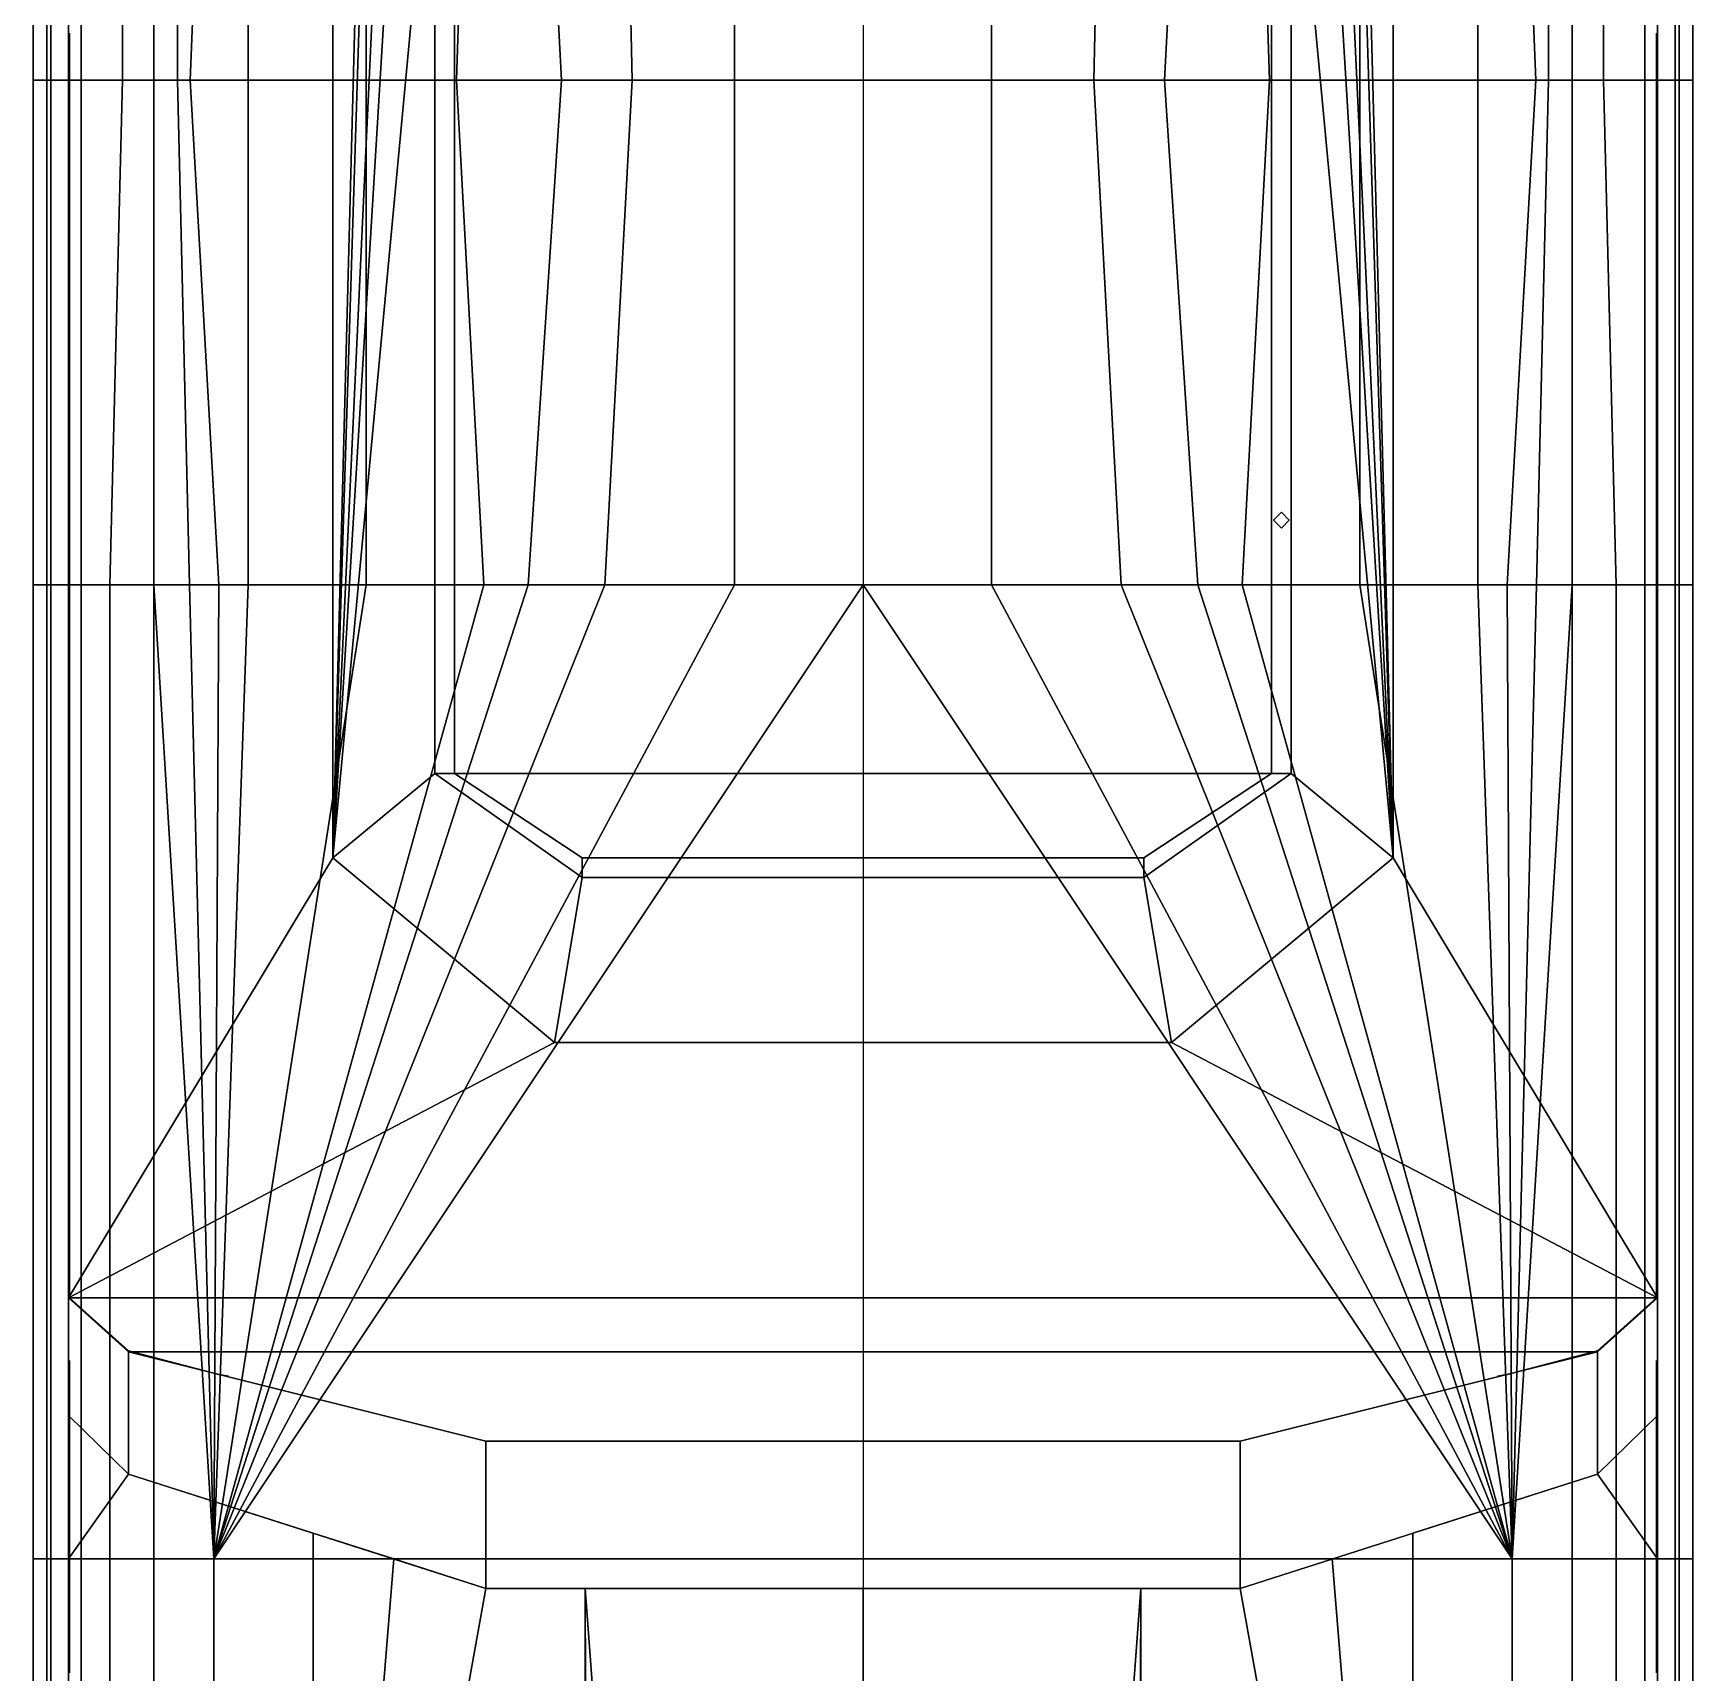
# Model space of a CAD drawing. Header units: millimetres. Extents: x -4.2 to 4.2, y -36 to 51.8.
# Drawn here: x -4.23 to 4.23, y 9.65 to 18 of the extents above; entities that cross this region are included whole.
import ezdxf

# ---------------------------------------------------------------- set-up
doc = ezdxf.new("R2010")
doc.units = ezdxf.units.MM
for name, color, linetype in [('h2', 7, 'Continuous'), ('railings', 6, 'Continuous'), ('superstructure', 3, 'Continuous')]:
    doc.layers.add(name, color=color, linetype=linetype)

msp = doc.modelspace()

# ---------------------------------------------------------------- linework, layer by layer
for points in [[(-4.225, 20.24, 2.885), (-4.225, 20.24, -0.21), (-4.225, 17.76, -0.21), (-4.225, 17.76, 2.885)], [(-4.155, 20.24, 2.965), (-4.225, 20.24, 2.885), (-4.225, 17.76, 2.885), (-4.155, 17.76, 2.965)], [(-4.045, 20.24, 2.99), (-4.155, 20.24, 2.965), (-4.155, 17.76, 2.965), (-4.045, 17.76, 2.99)], [(-4.225, 17.76, 2.885), (-4.225, 17.76, -0.21), (-4.225, 15.19, -0.21), (-4.225, 15.19, 2.885)], [(-4.155, 17.76, 2.965), (-4.225, 17.76, 2.885), (-4.225, 15.19, 2.885), (-4.155, 15.19, 2.965)], [(-4.045, 17.76, 2.99), (-4.155, 17.76, 2.965), (-4.155, 15.19, 2.965), (-4.045, 15.19, 2.99)], [(-4.225, 15.19, 2.885), (-4.225, 15.19, -0.21), (-4.225, 10.23, -0.21), (-4.225, 10.23, 2.885)], [(-4.155, 15.19, 2.965), (-4.225, 15.19, 2.885), (-4.225, 10.23, 2.885), (-4.155, 10.23, 2.965)], [(-4.045, 15.19, 2.99), (-4.155, 15.19, 2.965), (-4.155, 10.23, 2.965), (-4.045, 10.23, 2.99)], [(-4.225, 10.23, 2.885), (-4.225, 10.23, -0.21), (-4.225, 5.19, -0.21), (-4.225, 5.19, 2.885)], [(-4.155, 10.23, 2.965), (-4.225, 10.23, 2.885), (-4.225, 5.19, 2.885), (-4.155, 5.19, 2.965)], [(-4.045, 10.23, 2.99), (-4.155, 10.23, 2.965), (-4.155, 5.19, 2.965), (-4.045, 5.19, 2.99)]]:
    msp.add_3dface(points)
at = {"color": 1}
for points in [[(-4.225, 20.24, -0.21), (-4.225, 20.24, -0.74), (-4.225, 17.76, -0.99), (-4.225, 17.76, -0.21)], [(-4.225, 20.24, -0.74), (-4.135, 20.24, -1.1), (-4.135, 17.76, -1.255), (-4.225, 17.76, -0.99)], [(-4.135, 20.24, -1.1), (-3.98, 20.24, -1.345), (-3.98, 17.76, -1.47), (-4.135, 17.76, -1.255)], [(-3.98, 20.24, -1.345), (-3.77, 20.24, -1.535), (-3.77, 17.76, -1.665), (-3.98, 17.76, -1.47)], [(-3.77, 20.24, -1.535), (-3.61, 20.24, -1.615), (-3.61, 17.76, -1.74), (-3.77, 17.76, -1.665)], [(-3.61, 20.24, -1.615), (-3.49, 20.24, -1.65), (-3.49, 17.76, -1.77), (-3.61, 17.76, -1.74)], [(-3.425, 17.76, -1.77), (-3.49, 17.76, -1.77), (-3.49, 20.24, -1.65), (-3.325, 20.24, -1.65)], [(-3.13, 17.76, -1.72), (-3.425, 17.76, -1.77), (-3.325, 20.24, -1.65), (-3.13, 20.24, -1.595)], [(-2.53, 17.76, -1.64), (-3.13, 17.76, -1.72), (-3.13, 20.24, -1.595), (-2.53, 20.24, -1.435)], [(-2.07, 17.76, -1.595), (-2.53, 17.76, -1.64), (-2.53, 20.24, -1.435), (-1.99, 20.24, -1.37)], [(-1.535, 17.76, -1.595), (-2.07, 17.76, -1.595), (-1.99, 20.24, -1.37), (-1.665, 20.24, -1.37)], [(-1.175, 17.76, -1.655), (-1.535, 17.76, -1.595), (-1.665, 20.24, -1.37), (-1.23, 20.24, -1.44)], [(-0.655, 17.76, -1.76), (-1.175, 17.76, -1.655), (-1.23, 20.24, -1.44), (-0.655, 20.24, -1.645)], [(0, 17.76, -1.98), (-0.655, 17.76, -1.76), (-0.655, 20.24, -1.645), (0, 20.24, -1.98)], [(-4.225, 17.76, -0.21), (-4.225, 17.76, -0.99), (-4.225, 15.19, -1.15), (-4.225, 15.19, -0.21)], [(-4.225, 17.76, -0.99), (-4.135, 17.76, -1.255), (-4.135, 15.19, -1.375), (-4.225, 15.19, -1.15)], [(-4.135, 17.76, -1.255), (-3.98, 17.76, -1.47), (-3.98, 15.19, -1.59), (-4.135, 15.19, -1.375)], [(-3.98, 17.76, -1.47), (-3.77, 17.76, -1.665), (-3.835, 15.19, -1.72), (-3.98, 15.19, -1.59)], [(-3.77, 17.76, -1.665), (-3.61, 17.76, -1.74), (-3.61, 15.19, -1.845), (-3.835, 15.19, -1.72)], [(-3.61, 17.76, -1.74), (-3.49, 17.76, -1.77), (-3.43, 15.19, -1.88), (-3.61, 15.19, -1.845)], [(-3.28, 15.19, -1.88), (-3.43, 15.19, -1.88), (-3.49, 17.76, -1.77), (-3.425, 17.76, -1.77)], [(-3.13, 15.19, -1.86), (-3.28, 15.19, -1.88), (-3.425, 17.76, -1.77), (-3.13, 17.76, -1.72)], [(-2.53, 15.19, -1.815), (-3.13, 15.19, -1.86), (-3.13, 17.76, -1.72), (-2.53, 17.76, -1.64)], [(-1.93, 15.19, -1.795), (-2.53, 15.19, -1.815), (-2.53, 17.76, -1.64), (-2.07, 17.76, -1.595)], [(-1.705, 15.19, -1.795), (-1.93, 15.19, -1.795), (-2.07, 17.76, -1.595), (-1.535, 17.76, -1.595)], [(-1.315, 15.19, -1.815), (-1.705, 15.19, -1.795), (-1.535, 17.76, -1.595), (-1.175, 17.76, -1.655)], [(-0.655, 15.19, -1.875), (-1.315, 15.19, -1.815), (-1.175, 17.76, -1.655), (-0.655, 17.76, -1.76)], [(0, 15.19, -1.98), (-0.655, 15.19, -1.875), (-0.655, 17.76, -1.76), (0, 17.76, -1.98)], [(-4.225, 15.19, -0.21), (-4.225, 15.19, -1.15), (-4.225, 10.23, -1.22), (-4.225, 10.23, -0.21)], [(-4.225, 15.19, -1.15), (-4.135, 15.19, -1.375), (-4.135, 10.23, -1.435), (-4.225, 10.23, -1.22)], [(-4.135, 15.19, -1.375), (-3.98, 15.19, -1.59), (-3.98, 10.23, -1.655), (-4.135, 10.23, -1.435)], [(-3.98, 15.19, -1.59), (-3.835, 15.19, -1.72), (-3.835, 10.23, -1.78), (-3.98, 10.23, -1.655)], [(-3.835, 15.19, -1.72), (-3.61, 15.19, -1.845), (-3.61, 10.23, -1.895), (-3.835, 10.23, -1.78)], [(-3.61, 15.19, -1.845), (-3.61, 15.19, -1.845), (-3.305, 10.23, -1.95), (-3.61, 10.23, -1.895)], [(-3.61, 15.19, -1.845), (-3.61, 15.19, -1.845), (-3.43, 15.19, -1.88), (-3.305, 10.23, -1.95)], [(-3.43, 15.19, -1.88), (-3.43, 15.19, -1.88), (-3.28, 15.19, -1.88), (-3.305, 10.23, -1.95)], [(0, 10.23, -1.99), (-3.305, 10.23, -1.95), (0, 15.19, -1.98)], [(-0.655, 15.19, -1.875), (-0.655, 15.19, -1.875), (0, 15.19, -1.98), (-3.305, 10.23, -1.95)], [(-1.315, 15.19, -1.815), (-1.315, 15.19, -1.815), (-0.655, 15.19, -1.875), (-3.305, 10.23, -1.95)], [(-1.705, 15.19, -1.795), (-1.705, 15.19, -1.795), (-1.315, 15.19, -1.815), (-3.305, 10.23, -1.95)], [(-1.93, 15.19, -1.795), (-1.93, 15.19, -1.795), (-1.705, 15.19, -1.795), (-3.305, 10.23, -1.95)], [(-2.53, 15.19, -1.815), (-2.53, 15.19, -1.815), (-1.93, 15.19, -1.795), (-3.305, 10.23, -1.95)], [(-3.13, 15.19, -1.86), (-3.13, 15.19, -1.86), (-2.53, 15.19, -1.815), (-3.305, 10.23, -1.95)], [(-3.28, 15.19, -1.88), (-3.28, 15.19, -1.88), (-3.13, 15.19, -1.86), (-3.305, 10.23, -1.95)], [(-4.225, 10.23, -1.22), (-4.135, 10.23, -1.435), (-4.135, 5.19, -1.435), (-4.225, 5.19, -1.22)], [(-4.225, 10.23, -0.21), (-4.225, 10.23, -1.22), (-4.225, 5.19, -1.22), (-4.225, 5.19, -0.21)], [(-4.135, 10.23, -1.435), (-3.98, 10.23, -1.655), (-3.98, 5.19, -1.655), (-4.135, 5.19, -1.435)], [(-3.98, 10.23, -1.655), (-3.835, 10.23, -1.78), (-3.835, 5.19, -1.78), (-3.98, 5.19, -1.655)], [(-3.835, 10.23, -1.78), (-3.61, 10.23, -1.895), (-3.61, 5.19, -1.895), (-3.835, 5.19, -1.78)], [(-3.61, 10.23, -1.895), (-3.305, 10.23, -1.95), (-3.305, 5.19, -1.95), (-3.61, 5.19, -1.895)], [(0, 5.19, -1.99), (-3.305, 5.19, -1.95), (-3.305, 10.23, -1.95), (0, 10.23, -1.99)]]:
    msp.add_3dface(points, dxfattribs=at)
at = {"color": 2}
for points in [[(-3.74, 10.6624, 3.0059), (-4.045, 10.96, 2.99), (-4.045, 10.23, 2.99)], [(-2.8, 10.3616, 3.055), (-3.74, 10.6624, 3.0059), (-4.045, 10.23, 2.99), (-2.8, 10.23, 3.055)], [(-2.3887, 10.23, 3.0713), (-2.8, 10.3616, 3.055), (-2.8, 10.23, 3.055), (-2.3887, 10.23, 3.0713)], [(-2.8, 10.23, 3.055), (-4.045, 10.23, 2.99), (-4.045, 5.19, 2.99), (-2.8, 5.19, 3.055)], [(-1.92, 10.08, 3.0899), (-2.3887, 10.23, 3.0713), (-2.8, 5.19, 3.055)], [(-2.3887, 10.23, 3.0713), (-2.8, 10.23, 3.055), (-2.8, 5.19, 3.055)], [(-1.415, 10.08, 3.11), (-1.92, 10.08, 3.0899), (-2.8, 5.19, 3.055), (-1.415, 5.19, 3.11)], [(0, 10.08, 3.13), (-1.415, 10.08, 3.11), (-1.1, 5.85, 3.1145), (0, 5.85, 3.13)], [(-1.415, 10.08, 3.11), (-1.415, 10.08, 3.11), (-1.4, 5.55, 3.1102), (-1.1, 5.85, 3.1145)]]:
    msp.add_3dface(points, dxfattribs=at)
at = {"layer": 'h2', "color": 1}
for points in [[(0, 17.76, -1.98), (0.655, 17.76, -1.76), (0.655, 20.24, -1.645), (0, 20.24, -1.98)], [(0.655, 17.76, -1.76), (1.175, 17.76, -1.655), (1.23, 20.24, -1.44), (0.655, 20.24, -1.645)], [(1.175, 17.76, -1.655), (1.535, 17.76, -1.595), (1.665, 20.24, -1.37), (1.23, 20.24, -1.44)], [(1.535, 17.76, -1.595), (2.07, 17.76, -1.595), (1.99, 20.24, -1.37), (1.665, 20.24, -1.37)], [(2.07, 17.76, -1.595), (2.53, 17.76, -1.64), (2.53, 20.24, -1.435), (1.99, 20.24, -1.37)], [(2.53, 17.76, -1.64), (3.13, 17.76, -1.72), (3.13, 20.24, -1.595), (2.53, 20.24, -1.435)], [(3.13, 17.76, -1.72), (3.425, 17.76, -1.77), (3.325, 20.24, -1.65), (3.13, 20.24, -1.595)], [(3.425, 17.76, -1.77), (3.49, 17.76, -1.77), (3.49, 20.24, -1.65), (3.325, 20.24, -1.65)], [(3.61, 20.24, -1.615), (3.49, 20.24, -1.65), (3.49, 17.76, -1.77), (3.61, 17.76, -1.74)], [(3.77, 20.24, -1.535), (3.61, 20.24, -1.615), (3.61, 17.76, -1.74), (3.77, 17.76, -1.665)], [(3.98, 20.24, -1.345), (3.77, 20.24, -1.535), (3.77, 17.76, -1.665), (3.98, 17.76, -1.47)], [(4.135, 20.24, -1.1), (3.98, 20.24, -1.345), (3.98, 17.76, -1.47), (4.135, 17.76, -1.255)], [(4.225, 20.24, -0.74), (4.135, 20.24, -1.1), (4.135, 17.76, -1.255), (4.225, 17.76, -0.99)], [(4.225, 20.24, -0.21), (4.225, 20.24, -0.74), (4.225, 17.76, -0.99), (4.225, 17.76, -0.21)], [(0, 15.19, -1.98), (0.655, 15.19, -1.875), (0.655, 17.76, -1.76), (0, 17.76, -1.98)], [(0.655, 15.19, -1.875), (1.315, 15.19, -1.815), (1.175, 17.76, -1.655), (0.655, 17.76, -1.76)], [(1.315, 15.19, -1.815), (1.705, 15.19, -1.795), (1.535, 17.76, -1.595), (1.175, 17.76, -1.655)], [(1.705, 15.19, -1.795), (1.93, 15.19, -1.795), (2.07, 17.76, -1.595), (1.535, 17.76, -1.595)], [(1.93, 15.19, -1.795), (2.53, 15.19, -1.815), (2.53, 17.76, -1.64), (2.07, 17.76, -1.595)], [(2.53, 15.19, -1.815), (3.13, 15.19, -1.86), (3.13, 17.76, -1.72), (2.53, 17.76, -1.64)], [(3.13, 15.19, -1.86), (3.28, 15.19, -1.88), (3.425, 17.76, -1.77), (3.13, 17.76, -1.72)], [(3.28, 15.19, -1.88), (3.43, 15.19, -1.88), (3.49, 17.76, -1.77), (3.425, 17.76, -1.77)], [(3.61, 17.76, -1.74), (3.49, 17.76, -1.77), (3.43, 15.19, -1.88), (3.61, 15.19, -1.845)], [(3.77, 17.76, -1.665), (3.61, 17.76, -1.74), (3.61, 15.19, -1.845), (3.835, 15.19, -1.72)], [(3.98, 17.76, -1.47), (3.77, 17.76, -1.665), (3.835, 15.19, -1.72), (3.98, 15.19, -1.59)], [(4.135, 17.76, -1.255), (3.98, 17.76, -1.47), (3.98, 15.19, -1.59), (4.135, 15.19, -1.375)], [(4.225, 17.76, -0.99), (4.135, 17.76, -1.255), (4.135, 15.19, -1.375), (4.225, 15.19, -1.15)], [(4.225, 17.76, -0.21), (4.225, 17.76, -0.99), (4.225, 15.19, -1.15), (4.225, 15.19, -0.21)], [(0.655, 15.19, -1.875), (0.655, 15.19, -1.875), (0, 15.19, -1.98), (3.305, 10.23, -1.95)], [(0, 10.23, -1.99), (3.305, 10.23, -1.95), (0, 15.19, -1.98)], [(1.315, 15.19, -1.815), (1.315, 15.19, -1.815), (0.655, 15.19, -1.875), (3.305, 10.23, -1.95)], [(1.705, 15.19, -1.795), (1.705, 15.19, -1.795), (1.315, 15.19, -1.815), (3.305, 10.23, -1.95)], [(1.93, 15.19, -1.795), (1.93, 15.19, -1.795), (1.705, 15.19, -1.795), (3.305, 10.23, -1.95)], [(2.53, 15.19, -1.815), (2.53, 15.19, -1.815), (1.93, 15.19, -1.795), (3.305, 10.23, -1.95)], [(3.13, 15.19, -1.86), (3.13, 15.19, -1.86), (2.53, 15.19, -1.815), (3.305, 10.23, -1.95)], [(3.28, 15.19, -1.88), (3.28, 15.19, -1.88), (3.13, 15.19, -1.86), (3.305, 10.23, -1.95)], [(3.43, 15.19, -1.88), (3.43, 15.19, -1.88), (3.28, 15.19, -1.88), (3.305, 10.23, -1.95)], [(3.61, 15.19, -1.845), (3.61, 15.19, -1.845), (3.43, 15.19, -1.88), (3.305, 10.23, -1.95)], [(3.61, 15.19, -1.845), (3.61, 15.19, -1.845), (3.305, 10.23, -1.95), (3.61, 10.23, -1.895)], [(3.835, 15.19, -1.72), (3.61, 15.19, -1.845), (3.61, 10.23, -1.895), (3.835, 10.23, -1.78)], [(3.98, 15.19, -1.59), (3.835, 15.19, -1.72), (3.835, 10.23, -1.78), (3.98, 10.23, -1.655)], [(4.135, 15.19, -1.375), (3.98, 15.19, -1.59), (3.98, 10.23, -1.655), (4.135, 10.23, -1.435)], [(4.225, 15.19, -1.15), (4.135, 15.19, -1.375), (4.135, 10.23, -1.435), (4.225, 10.23, -1.22)], [(4.225, 15.19, -0.21), (4.225, 15.19, -1.15), (4.225, 10.23, -1.22), (4.225, 10.23, -0.21)], [(0, 5.19, -1.99), (3.305, 5.19, -1.95), (3.305, 10.23, -1.95), (0, 10.23, -1.99)], [(3.61, 10.23, -1.895), (3.305, 10.23, -1.95), (3.305, 5.19, -1.95), (3.61, 5.19, -1.895)], [(3.835, 10.23, -1.78), (3.61, 10.23, -1.895), (3.61, 5.19, -1.895), (3.835, 5.19, -1.78)], [(3.98, 10.23, -1.655), (3.835, 10.23, -1.78), (3.835, 5.19, -1.78), (3.98, 5.19, -1.655)], [(4.135, 10.23, -1.435), (3.98, 10.23, -1.655), (3.98, 5.19, -1.655), (4.135, 5.19, -1.435)], [(4.225, 10.23, -1.22), (4.135, 10.23, -1.435), (4.135, 5.19, -1.435), (4.225, 5.19, -1.22)], [(4.225, 10.23, -0.21), (4.225, 10.23, -1.22), (4.225, 5.19, -1.22), (4.225, 5.19, -0.21)]]:
    msp.add_3dface(points, dxfattribs=at)
at = {"layer": 'h2'}
for points in [[(4.045, 20.24, 2.99), (4.155, 20.24, 2.965), (4.155, 17.76, 2.965), (4.045, 17.76, 2.99)], [(4.155, 20.24, 2.965), (4.225, 20.24, 2.885), (4.225, 17.76, 2.885), (4.155, 17.76, 2.965)], [(4.225, 20.24, 2.885), (4.225, 20.24, -0.21), (4.225, 17.76, -0.21), (4.225, 17.76, 2.885)], [(4.045, 17.76, 2.99), (4.155, 17.76, 2.965), (4.155, 15.19, 2.965), (4.045, 15.19, 2.99)], [(4.155, 17.76, 2.965), (4.225, 17.76, 2.885), (4.225, 15.19, 2.885), (4.155, 15.19, 2.965)], [(4.225, 17.76, 2.885), (4.225, 17.76, -0.21), (4.225, 15.19, -0.21), (4.225, 15.19, 2.885)], [(4.045, 15.19, 2.99), (4.155, 15.19, 2.965), (4.155, 10.23, 2.965), (4.045, 10.23, 2.99)], [(4.155, 15.19, 2.965), (4.225, 15.19, 2.885), (4.225, 10.23, 2.885), (4.155, 10.23, 2.965)], [(4.225, 15.19, 2.885), (4.225, 15.19, -0.21), (4.225, 10.23, -0.21), (4.225, 10.23, 2.885)], [(4.045, 10.23, 2.99), (4.155, 10.23, 2.965), (4.155, 5.19, 2.965), (4.045, 5.19, 2.99)], [(4.155, 10.23, 2.965), (4.225, 10.23, 2.885), (4.225, 5.19, 2.885), (4.155, 5.19, 2.965)], [(4.225, 10.23, 2.885), (4.225, 10.23, -0.21), (4.225, 5.19, -0.21), (4.225, 5.19, 2.885)]]:
    msp.add_3dface(points, dxfattribs=at)
at = {"layer": 'h2', "color": 2}
for points in [[(3.74, 10.6624, 3.0059), (4.045, 10.96, 2.99), (4.045, 10.23, 2.99)], [(2.8, 10.3616, 3.055), (3.74, 10.6624, 3.0059), (4.045, 10.23, 2.99), (2.8, 10.23, 3.055)], [(2.8, 10.3616, 3.055), (2.8, 10.3616, 3.055), (2.8, 10.23, 3.055), (2.3887, 10.23, 3.0713)], [(1.92, 10.08, 3.0899), (2.3887, 10.23, 3.0713), (2.8, 5.19, 3.055)], [(2.3887, 10.23, 3.0713), (2.8, 10.23, 3.055), (2.8, 5.19, 3.055)], [(2.8, 10.23, 3.055), (4.045, 10.23, 2.99), (4.045, 5.19, 2.99), (2.8, 5.19, 3.055)], [(-1.415, 10.08, 3.11), (-1.4, 5.55, 3.1102), (-1.4, 5.19, 3.1102), (-1.415, 5.19, 3.11)], [(0, 10.08, 3.13), (1.415, 10.08, 3.11), (1.1, 5.85, 3.1145), (0, 5.85, 3.13)], [(1.415, 10.08, 3.11), (1.415, 10.08, 3.11), (1.4, 5.55, 3.1102), (1.1, 5.85, 3.1145)], [(1.4, 5.55, 3.1102), (1.415, 10.08, 3.11), (1.415, 5.19, 3.11), (1.4, 5.19, 3.1102)], [(1.415, 10.08, 3.11), (1.92, 10.08, 3.0899), (2.8, 5.19, 3.055), (1.415, 5.19, 3.11)]]:
    msp.add_3dface(points, dxfattribs=at)
at = {"layer": 'railings'}
for points in [[(-4.04, 18, 6.67), (-4.04, 16.42, 6.67), (-4.04, 16.42, 6.63), (-4.04, 18, 6.63)], [(-4.04, 18, 6.67), (-4.04, 16.42, 6.67), (-4.04, 16.42, 6.63), (-4.04, 18, 6.63)], [(-4.04, 18, 6.19), (-4.04, 16.42, 6.19), (-4.04, 16.42, 6.15), (-4.04, 18, 6.15)], [(-4.04, 18, 6.19), (-4.04, 16.42, 6.19), (-4.04, 16.42, 6.15), (-4.04, 18, 6.15)], [(4.04, 18, 6.19), (4.04, 16.42, 6.19), (4.04, 16.42, 6.15), (4.04, 18, 6.15)], [(4.04, 18, 6.19), (4.04, 16.42, 6.19), (4.04, 16.42, 6.15), (4.04, 18, 6.15)], [(4.04, 18, 6.67), (4.04, 16.42, 6.67), (4.04, 16.42, 6.63), (4.04, 18, 6.63)], [(4.04, 18, 6.67), (4.04, 16.42, 6.67), (4.04, 16.42, 6.63), (4.04, 18, 6.63)], [(-4.04, 16.38, 6.67), (-4.04, 16.38, 5.69), (-4.04, 16.42, 5.69), (-4.04, 16.42, 6.67)], [(-4.04, 16.38, 6.67), (-4.04, 16.38, 5.69), (-4.04, 16.42, 5.69), (-4.04, 16.42, 6.67)], [(4.04, 16.38, 6.67), (4.04, 16.38, 5.69), (4.04, 16.42, 5.69), (4.04, 16.42, 6.67)], [(4.04, 16.38, 6.67), (4.04, 16.38, 5.69), (4.04, 16.42, 5.69), (4.04, 16.42, 6.67)], [(-4.04, 16.38, 6.67), (-4.04, 14.98, 6.67), (-4.04, 14.98, 6.63), (-4.04, 16.38, 6.63)], [(-4.04, 16.38, 6.67), (-4.04, 14.98, 6.67), (-4.04, 14.98, 6.63), (-4.04, 16.38, 6.63)], [(-4.04, 16.38, 6.19), (-4.04, 14.98, 6.19), (-4.04, 14.98, 6.15), (-4.04, 16.38, 6.15)], [(-4.04, 16.38, 6.19), (-4.04, 14.98, 6.19), (-4.04, 14.98, 6.15), (-4.04, 16.38, 6.15)], [(4.04, 16.38, 6.19), (4.04, 14.98, 6.19), (4.04, 14.98, 6.15), (4.04, 16.38, 6.15)], [(4.04, 16.38, 6.19), (4.04, 14.98, 6.19), (4.04, 14.98, 6.15), (4.04, 16.38, 6.15)], [(4.04, 16.38, 6.67), (4.04, 14.98, 6.67), (4.04, 14.98, 6.63), (4.04, 16.38, 6.63)], [(4.04, 16.38, 6.67), (4.04, 14.98, 6.67), (4.04, 14.98, 6.63), (4.04, 16.38, 6.63)], [(-4.04, 14.94, 6.67), (-4.04, 14.94, 5.69), (-4.04, 14.98, 5.69), (-4.04, 14.98, 6.67)], [(-4.04, 14.94, 6.67), (-4.04, 14.94, 5.69), (-4.04, 14.98, 5.69), (-4.04, 14.98, 6.67)], [(4.04, 14.94, 6.67), (4.04, 14.94, 5.69), (4.04, 14.98, 5.69), (4.04, 14.98, 6.67)], [(4.04, 14.94, 6.67), (4.04, 14.94, 5.69), (4.04, 14.98, 5.69), (4.04, 14.98, 6.67)], [(-4.04, 14.94, 6.67), (-4.04, 13.39, 6.67), (-4.04, 13.39, 6.63), (-4.04, 14.94, 6.63)], [(-4.04, 14.94, 6.67), (-4.04, 13.39, 6.67), (-4.04, 13.39, 6.63), (-4.04, 14.94, 6.63)], [(-4.04, 14.94, 6.19), (-4.04, 13.39, 6.19), (-4.04, 13.39, 6.15), (-4.04, 14.94, 6.15)], [(-4.04, 14.94, 6.19), (-4.04, 13.39, 6.19), (-4.04, 13.39, 6.15), (-4.04, 14.94, 6.15)], [(4.04, 14.94, 6.19), (4.04, 13.39, 6.19), (4.04, 13.39, 6.15), (4.04, 14.94, 6.15)], [(4.04, 14.94, 6.19), (4.04, 13.39, 6.19), (4.04, 13.39, 6.15), (4.04, 14.94, 6.15)], [(4.04, 14.94, 6.67), (4.04, 13.39, 6.67), (4.04, 13.39, 6.63), (4.04, 14.94, 6.63)], [(4.04, 14.94, 6.67), (4.04, 13.39, 6.67), (4.04, 13.39, 6.63), (4.04, 14.94, 6.63)], [(-4.04, 13.35, 6.67), (-4.04, 13.35, 5.69), (-4.04, 13.39, 5.69), (-4.04, 13.39, 6.67)], [(-4.04, 13.35, 6.67), (-4.04, 13.35, 5.69), (-4.04, 13.39, 5.69), (-4.04, 13.39, 6.67)], [(4.04, 13.35, 6.67), (4.04, 13.35, 5.69), (4.04, 13.39, 5.69), (4.04, 13.39, 6.67)], [(4.04, 13.35, 6.67), (4.04, 13.35, 5.69), (4.04, 13.39, 5.69), (4.04, 13.39, 6.67)], [(-4.04, 13.35, 6.67), (-4.04, 11.87, 6.67), (-4.04, 11.87, 6.63), (-4.04, 13.35, 6.63)], [(-4.04, 13.35, 6.67), (-4.04, 11.87, 6.67), (-4.04, 11.87, 6.63), (-4.04, 13.35, 6.63)], [(-4.04, 13.35, 6.19), (-4.04, 11.87, 6.19), (-4.04, 11.87, 6.15), (-4.04, 13.35, 6.15)], [(-4.04, 13.35, 6.19), (-4.04, 11.87, 6.19), (-4.04, 11.87, 6.15), (-4.04, 13.35, 6.15)], [(4.04, 13.35, 6.19), (4.04, 11.87, 6.19), (4.04, 11.87, 6.15), (4.04, 13.35, 6.15)], [(4.04, 13.35, 6.19), (4.04, 11.87, 6.19), (4.04, 11.87, 6.15), (4.04, 13.35, 6.15)], [(4.04, 13.35, 6.67), (4.04, 11.87, 6.67), (4.04, 11.87, 6.63), (4.04, 13.35, 6.63)], [(4.04, 13.35, 6.67), (4.04, 11.87, 6.67), (4.04, 11.87, 6.63), (4.04, 13.35, 6.63)], [(-4.04, 11.83, 6.67), (-4.04, 11.83, 5.69), (-4.04, 11.87, 5.69), (-4.04, 11.87, 6.67)], [(-4.04, 11.83, 6.67), (-4.04, 11.83, 5.69), (-4.04, 11.87, 5.69), (-4.04, 11.87, 6.67)], [(4.04, 11.83, 6.67), (4.04, 11.83, 5.69), (4.04, 11.87, 5.69), (4.04, 11.87, 6.67)], [(4.04, 11.83, 6.67), (4.04, 11.83, 5.69), (4.04, 11.87, 5.69), (4.04, 11.87, 6.67)], [(-4.04, 11.83, 6.67), (-4.04, 11.56, 6.67), (-4.04, 11.56, 6.63), (-4.04, 11.83, 6.63)], [(-4.04, 11.83, 6.67), (-4.04, 11.56, 6.67), (-4.04, 11.56, 6.63), (-4.04, 11.83, 6.63)], [(-4.04, 11.83, 6.19), (-4.04, 11.56, 6.19), (-4.04, 11.56, 6.15), (-4.04, 11.83, 6.15)], [(-4.04, 11.83, 6.19), (-4.04, 11.56, 6.19), (-4.04, 11.56, 6.15), (-4.04, 11.83, 6.15)], [(4.04, 11.83, 6.19), (4.04, 11.56, 6.19), (4.04, 11.56, 6.15), (4.04, 11.83, 6.15)], [(4.04, 11.83, 6.19), (4.04, 11.56, 6.19), (4.04, 11.56, 6.15), (4.04, 11.83, 6.15)], [(4.04, 11.83, 6.67), (4.04, 11.56, 6.67), (4.04, 11.56, 6.63), (4.04, 11.83, 6.63)], [(4.04, 11.83, 6.67), (4.04, 11.56, 6.67), (4.04, 11.56, 6.63), (4.04, 11.83, 6.63)], [(-4.04, 11.56, 6.67), (-3.74, 11.29, 6.67), (-3.74, 11.29, 6.63), (-4.04, 11.56, 6.63)], [(-4.04, 11.56, 6.67), (-3.74, 11.29, 6.67), (-3.74, 11.29, 6.63), (-4.04, 11.56, 6.63)], [(-4.04, 11.56, 6.19), (-3.74, 11.29, 6.19), (-3.74, 11.29, 6.15), (-4.04, 11.56, 6.15)], [(-4.04, 11.56, 6.19), (-3.74, 11.29, 6.19), (-3.74, 11.29, 6.15), (-4.04, 11.56, 6.15)], [(4.04, 11.56, 6.19), (3.74, 11.29, 6.19), (3.74, 11.29, 6.15), (4.04, 11.56, 6.15)], [(4.04, 11.56, 6.19), (3.74, 11.29, 6.19), (3.74, 11.29, 6.15), (4.04, 11.56, 6.15)], [(4.04, 11.56, 6.67), (3.74, 11.29, 6.67), (3.74, 11.29, 6.63), (4.04, 11.56, 6.63)], [(4.04, 11.56, 6.67), (3.74, 11.29, 6.67), (3.74, 11.29, 6.63), (4.04, 11.56, 6.63)], [(-4.04, 11.24, 4.3), (-4.04, 9.65, 4.3), (-4.04, 9.65, 4.26), (-4.04, 11.24, 4.26)], [(-4.04, 11.24, 4.3), (-4.04, 9.65, 4.3), (-4.04, 9.65, 4.26), (-4.04, 11.24, 4.26)], [(-4.04, 11.24, 3.71), (-4.04, 9.65, 3.71), (-4.04, 9.65, 3.67), (-4.04, 11.24, 3.67)], [(-4.04, 11.24, 3.71), (-4.04, 9.65, 3.71), (-4.04, 9.65, 3.67), (-4.04, 11.24, 3.67)], [(-3.74, 11.29, 6.67), (-3.28, 11.17, 6.67), (-3.28, 11.17, 6.63), (-3.74, 11.29, 6.63)], [(-3.74, 11.29, 6.67), (-3.28, 11.17, 6.67), (-3.28, 11.17, 6.63), (-3.74, 11.29, 6.63)], [(-3.74, 11.29, 6.19), (-3.28, 11.17, 6.19), (-3.28, 11.17, 6.15), (-3.74, 11.29, 6.15)], [(-3.74, 11.29, 6.19), (-3.28, 11.17, 6.19), (-3.28, 11.17, 6.15), (-3.74, 11.29, 6.15)], [(3.74, 11.29, 6.19), (3.28, 11.17, 6.19), (3.28, 11.17, 6.15), (3.74, 11.29, 6.15)], [(3.74, 11.29, 6.19), (3.28, 11.17, 6.19), (3.28, 11.17, 6.15), (3.74, 11.29, 6.15)], [(3.74, 11.29, 6.67), (3.28, 11.17, 6.67), (3.28, 11.17, 6.63), (3.74, 11.29, 6.63)], [(3.74, 11.29, 6.67), (3.28, 11.17, 6.67), (3.28, 11.17, 6.63), (3.74, 11.29, 6.63)], [(4.04, 11.24, 3.71), (4.04, 9.65, 3.71), (4.04, 9.65, 3.67), (4.04, 11.24, 3.67)], [(4.04, 11.24, 3.71), (4.04, 9.65, 3.71), (4.04, 9.65, 3.67), (4.04, 11.24, 3.67)], [(4.04, 11.24, 4.3), (4.04, 9.65, 4.3), (4.04, 9.65, 4.26), (4.04, 11.24, 4.26)], [(4.04, 11.24, 4.3), (4.04, 9.65, 4.3), (4.04, 9.65, 4.26), (4.04, 11.24, 4.26)], [(-3.23, 11.16, 6.67), (-3.23, 11.16, 5.69), (-3.28, 11.17, 5.69), (-3.28, 11.17, 6.67)], [(-3.23, 11.16, 6.67), (-3.23, 11.16, 5.69), (-3.28, 11.17, 5.69), (-3.28, 11.17, 6.67)], [(3.23, 11.16, 6.67), (3.23, 11.16, 5.69), (3.28, 11.17, 5.69), (3.28, 11.17, 6.67)], [(3.23, 11.16, 6.67), (3.23, 11.16, 5.69), (3.28, 11.17, 5.69), (3.28, 11.17, 6.67)], [(-1.87, 10.83, 6.67), (-1.87, 10.83, 5.69), (-1.92, 10.83, 5.69), (-1.92, 10.83, 6.67)], [(-1.87, 10.83, 6.67), (-1.87, 10.83, 5.69), (-1.92, 10.83, 5.69), (-1.92, 10.83, 6.67)], [(-0.82, 10.83, 6.67), (-1.87, 10.83, 6.67), (-1.87, 10.83, 6.63), (-0.82, 10.83, 6.63)], [(-0.82, 10.83, 6.67), (-1.87, 10.83, 6.67), (-1.87, 10.83, 6.63), (-0.82, 10.83, 6.63)], [(-0.82, 10.83, 6.19), (-1.87, 10.83, 6.19), (-1.87, 10.83, 6.15), (-0.82, 10.83, 6.15)], [(-0.82, 10.83, 6.19), (-1.87, 10.83, 6.19), (-1.87, 10.83, 6.15), (-0.82, 10.83, 6.15)], [(-0.77, 10.83, 6.67), (-0.77, 10.83, 5.69), (-0.82, 10.83, 5.69), (-0.82, 10.83, 6.67)], [(-0.77, 10.83, 6.67), (-0.77, 10.83, 5.69), (-0.82, 10.83, 5.69), (-0.82, 10.83, 6.67)], [(-0.77, 10.83, 6.67), (0.77, 10.83, 6.67), (0.77, 10.83, 6.63), (-0.77, 10.83, 6.63)], [(-0.77, 10.83, 6.67), (0.77, 10.83, 6.67), (0.77, 10.83, 6.63), (-0.77, 10.83, 6.63)], [(-0.77, 10.83, 6.19), (0.77, 10.83, 6.19), (0.77, 10.83, 6.15), (-0.77, 10.83, 6.15)], [(-0.77, 10.83, 6.19), (0.77, 10.83, 6.19), (0.77, 10.83, 6.15), (-0.77, 10.83, 6.15)], [(0.77, 10.83, 6.67), (0.77, 10.83, 5.69), (0.82, 10.83, 5.69), (0.82, 10.83, 6.67)], [(0.77, 10.83, 6.67), (0.77, 10.83, 5.69), (0.82, 10.83, 5.69), (0.82, 10.83, 6.67)], [(0.82, 10.83, 6.19), (1.87, 10.83, 6.19), (1.87, 10.83, 6.15), (0.82, 10.83, 6.15)], [(0.82, 10.83, 6.19), (1.87, 10.83, 6.19), (1.87, 10.83, 6.15), (0.82, 10.83, 6.15)], [(0.82, 10.83, 6.67), (1.87, 10.83, 6.67), (1.87, 10.83, 6.63), (0.82, 10.83, 6.63)], [(0.82, 10.83, 6.67), (1.87, 10.83, 6.67), (1.87, 10.83, 6.63), (0.82, 10.83, 6.63)], [(1.87, 10.83, 6.67), (1.87, 10.83, 5.69), (1.92, 10.83, 5.69), (1.92, 10.83, 6.67)], [(1.87, 10.83, 6.67), (1.87, 10.83, 5.69), (1.92, 10.83, 5.69), (1.92, 10.83, 6.67)]]:
    msp.add_3dface(points, dxfattribs=at)
at = {"layer": 'superstructure'}
for points in [[(-4.045, 27.41, 3.13), (-4.045, 10.96, 3.13), (-4.045, 11.56, 5.69), (-4.045, 26.49, 5.69)], [(-4.045, 27.41, 2.99), (-4.045, 10.96, 2.99), (-4.045, 10.96, 3.13), (-4.045, 27.41, 3.13)], [(4.045, 11.56, 5.69), (4.045, 10.96, 3.13), (4.045, 27.41, 3.13), (4.045, 26.49, 5.69)], [(4.045, 10.96, 3.13), (4.045, 10.96, 2.99), (4.045, 27.41, 2.99), (4.045, 27.41, 3.13)], [(-4.045, 26.49, 5.69), (-4.045, 11.56, 5.69), (-2.7, 13.8, 5.69), (-2.7, 24.18, 5.69)], [(2.7, 24.18, 5.69), (2.7, 13.8, 5.69), (4.045, 11.56, 5.69), (4.045, 26.49, 5.69)], [(-2.4682, 23.31, 7.13), (-2.7, 24.18, 5.69), (-2.7, 13.8, 5.69), (-2.4682, 22.58, 7.13)], [(2.7, 13.8, 5.69), (2.7, 24.18, 5.69), (2.4682, 23.31, 7.13), (2.4682, 22.58, 7.13)], [(-2.4682, 22.58, 7.13), (-2.7, 13.8, 5.69), (-2.7, 13.8, 5.69), (-2.4489, 21.78, 7.25)], [(2.7, 13.8, 5.69), (2.7, 13.8, 5.69), (2.4682, 22.58, 7.13), (2.4489, 21.78, 7.25)], [(-2.4489, 21.78, 7.25), (-2.7, 13.8, 5.69), (-2.7, 13.8, 5.69), (-2.3877, 20.49, 7.63)], [(2.7, 13.8, 5.69), (2.7, 13.8, 5.69), (2.4489, 21.78, 7.25), (2.3877, 20.49, 7.63)], [(-2.3877, 20.49, 7.63), (-2.7, 13.8, 5.69), (-2.7, 13.8, 5.69), (-2.3281, 19.92, 8)], [(2.7, 13.8, 5.69), (2.7, 13.8, 5.69), (2.3877, 20.49, 7.63), (2.3281, 19.92, 8)], [(-2.3281, 19.92, 8), (-2.7, 13.8, 5.69), (-2.7, 13.8, 5.69), (-2.18, 19.35, 8.92)], [(2.7, 13.8, 5.69), (2.7, 13.8, 5.69), (2.3281, 19.92, 8), (2.18, 19.35, 8.92)], [(-2.18, 19.35, 8.92), (-2.7, 13.8, 5.69), (-2.7, 13.8, 5.69), (-2.18, 14.23, 8.92)], [(-2.08, 14.23, 8.92), (-2.08, 19.35, 8.92), (-2.18, 19.35, 8.92), (-2.18, 14.23, 8.92)], [(2.08, 14.23, 7.59), (2.08, 19.35, 7.59), (-2.08, 19.35, 7.59), (-2.08, 14.23, 7.59)], [(-2.08, 14.23, 7.59), (-2.08, 19.35, 7.59), (-2.08, 19.35, 8.92), (-2.08, 14.23, 8.92)], [(2.08, 19.35, 8.92), (2.08, 14.23, 8.92), (2.18, 14.23, 8.92), (2.18, 19.35, 8.92)], [(2.08, 19.35, 7.59), (2.08, 14.23, 7.59), (2.08, 14.23, 8.92), (2.08, 19.35, 8.92)], [(2.7, 13.8, 5.69), (2.7, 13.8, 5.69), (2.18, 19.35, 8.92), (2.18, 14.23, 8.92)], [(2.13, 15.56, 8.92), (2.09, 15.52, 8.92), (2.09, 15.52, 18.28), (2.13, 15.56, 18.28)], [(2.17, 15.52, 8.92), (2.13, 15.56, 8.92), (2.13, 15.56, 18.28), (2.17, 15.52, 18.28)], [(2.09, 15.52, 8.92), (2.13, 15.48, 8.92), (2.13, 15.48, 18.28), (2.09, 15.52, 18.28)], [(2.13, 15.48, 8.92), (2.17, 15.52, 8.92), (2.17, 15.52, 18.28), (2.13, 15.48, 18.28)], [(-2.7, 13.8, 5.69), (-1.57, 12.86, 5.69), (-1.43, 13.7, 8.92), (-2.18, 14.23, 8.92)], [(-1.43, 13.8, 8.92), (-2.08, 14.23, 8.92), (-2.18, 14.23, 8.92), (-1.43, 13.7, 8.92)], [(1.43, 13.8, 7.59), (2.08, 14.23, 7.59), (-2.08, 14.23, 7.59), (-1.43, 13.8, 7.59)], [(-1.43, 13.8, 7.59), (-2.08, 14.23, 7.59), (-2.08, 14.23, 8.92), (-1.43, 13.8, 8.92)], [(1.43, 13.7, 8.92), (1.57, 12.86, 5.69), (2.7, 13.8, 5.69), (2.18, 14.23, 8.92)], [(2.08, 14.23, 8.92), (1.43, 13.8, 8.92), (1.43, 13.7, 8.92), (2.18, 14.23, 8.92)], [(2.08, 14.23, 7.59), (1.43, 13.8, 7.59), (1.43, 13.8, 8.92), (2.08, 14.23, 8.92)], [(-4.045, 11.56, 5.69), (-4.045, 11.56, 5.69), (-1.57, 12.86, 5.69), (-2.7, 13.8, 5.69)], [(1.43, 13.8, 8.92), (-1.43, 13.8, 8.92), (-1.43, 13.7, 8.92), (1.43, 13.7, 8.92)], [(1.43, 13.8, 7.59), (-1.43, 13.8, 7.59), (-1.43, 13.8, 8.92), (1.43, 13.8, 8.92)], [(1.57, 12.86, 5.69), (4.045, 11.56, 5.69), (4.045, 11.56, 5.69), (2.7, 13.8, 5.69)], [(-1.43, 13.7, 8.92), (-1.57, 12.86, 5.69), (1.57, 12.86, 5.69), (1.43, 13.7, 8.92)], [(-1.57, 12.86, 5.69), (-4.045, 11.56, 5.69), (4.045, 11.56, 5.69), (1.57, 12.86, 5.69)], [(-4.045, 11.56, 5.69), (-4.045, 10.96, 3.13), (-3.74, 10.6624, 3.13), (-3.74, 11.2839, 5.69)], [(-4.045, 11.56, 5.69), (-3.74, 11.2839, 5.69), (3.74, 11.2839, 5.69), (4.045, 11.56, 5.69)], [(3.74, 11.2839, 5.69), (3.74, 10.6624, 3.13), (4.045, 10.96, 3.13), (4.045, 11.56, 5.69)], [(-3.74, 11.2839, 5.69), (-3.74, 10.6624, 3.13), (-1.92, 10.08, 3.13), (-1.92, 10.83, 5.69)], [(-3.74, 11.2839, 5.69), (-1.92, 10.83, 5.69), (1.92, 10.83, 5.69), (3.74, 11.2839, 5.69)], [(1.92, 10.83, 5.69), (1.92, 10.08, 3.13), (3.74, 10.6624, 3.13), (3.74, 11.2839, 5.69)], [(-4.045, 10.96, 3.13), (-4.045, 10.96, 2.99), (-3.74, 10.6624, 3.0059), (-3.74, 10.6624, 3.13)], [(3.74, 10.6624, 3.13), (3.74, 10.6624, 3.0059), (4.045, 10.96, 2.99), (4.045, 10.96, 3.13)], [(-1.92, 10.83, 5.69), (-1.92, 10.08, 3.13), (1.92, 10.08, 3.13), (1.92, 10.83, 5.69)], [(-3.74, 10.6624, 3.13), (-2.8, 10.3616, 3.055), (-2.3887, 10.23, 3.0713), (-1.92, 10.08, 3.13)], [(-3.74, 10.6624, 3.13), (-3.74, 10.6624, 3.0059), (-2.8, 10.3616, 3.055)], [(1.92, 10.08, 3.13), (2.3887, 10.23, 3.0713), (2.8, 10.3616, 3.055), (3.74, 10.6624, 3.13)], [(2.8, 10.3616, 3.055), (2.8, 10.3616, 3.055), (3.74, 10.6624, 3.0059), (3.74, 10.6624, 3.13)], [(-1.92, 10.08, 3.13), (-2.3887, 10.23, 3.0713), (-1.92, 10.08, 3.0899), (-1.92, 10.08, 3.13)], [(-1.92, 10.08, 3.0899), (-1.92, 10.08, 3.0899), (-1.415, 10.08, 3.11), (-1.92, 10.08, 3.13)], [(-1.415, 10.08, 3.11), (-1.415, 10.08, 3.11), (0, 10.08, 3.13), (-1.92, 10.08, 3.13)], [(1.92, 10.08, 3.13), (0, 10.08, 3.13), (1.415, 10.08, 3.11)], [(1.92, 10.08, 3.13), (1.415, 10.08, 3.11), (1.92, 10.08, 3.0899)]]:
    msp.add_3dface(points, dxfattribs=at)

doc.saveas('drawing.dxf')
